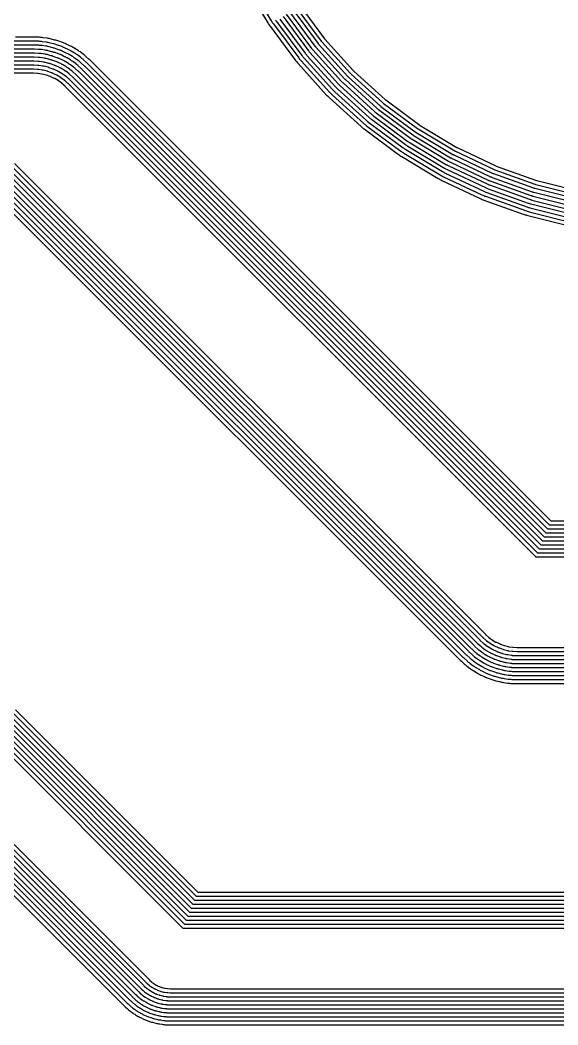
# Model space of a CAD drawing. Header units: metres. Extents: x 1.4 to 44.2, y 0.1 to 33.9.
# Drawn here: x 22.78 to 28.13, y 0.12 to 10.12 of the extents above; entities that cross this region are included whole.
import ezdxf

# ---------------------------------------------------------------- set-up
doc = ezdxf.new("R2010")
doc.units = ezdxf.units.M

msp = doc.modelspace()

# ---------------------------------------------------------------- linework, layer by layer
for points in [[(25.023, 10.461), (25.241, 10.097), (25.246, 10.089), (25.252, 10.08), (25.258, 10.072), (25.263, 10.064), (25.516, 9.723), (25.522, 9.715), (25.528, 9.708), (25.535, 9.7), (25.541, 9.692), (25.826, 9.378), (25.833, 9.371), (25.84, 9.364), (25.847, 9.357), (25.854, 9.35), (26.168, 9.065), (26.176, 9.059), (26.184, 9.052), (26.191, 9.046), (26.199, 9.04), (26.54, 8.787), (26.548, 8.782), (26.556, 8.776), (26.565, 8.77), (26.573, 8.765), (26.937, 8.547), (26.945, 8.542), (26.954, 8.537), (26.963, 8.533), (26.972, 8.528), (27.355, 8.347), (27.364, 8.343), (27.374, 8.339), (27.383, 8.335), (27.392, 8.332), (27.791, 8.189), (27.801, 8.186), (27.811, 8.183), (27.82, 8.18), (27.83, 8.177), (28.241, 8.074)], [(25.058, 10.481), (25.275, 10.118), (25.28, 10.11), (25.285, 10.102), (25.29, 10.095), (25.296, 10.088), (25.548, 9.747), (25.553, 9.74), (25.559, 9.733), (25.565, 9.726), (25.571, 9.719), (25.856, 9.405), (25.862, 9.399), (25.868, 9.392), (25.875, 9.386), (25.881, 9.38), (26.195, 9.095), (26.202, 9.089), (26.209, 9.083), (26.216, 9.077), (26.223, 9.072), (26.564, 8.82), (26.571, 8.814), (26.578, 8.809), (26.586, 8.804), (26.594, 8.799), (26.957, 8.582), (26.965, 8.577), (26.973, 8.573), (26.981, 8.568), (26.989, 8.564), (27.372, 8.383), (27.381, 8.379), (27.389, 8.376), (27.397, 8.372), (27.406, 8.369), (27.805, 8.227), (27.814, 8.224), (27.822, 8.221), (27.831, 8.218), (27.84, 8.216), (28.251, 8.113)], [(25.488, 10.231), (25.741, 9.89), (25.743, 9.888), (25.745, 9.885), (25.747, 9.883), (25.749, 9.88), (26.033, 9.566), (26.036, 9.564), (26.038, 9.562), (26.04, 9.56), (26.042, 9.557), (26.356, 9.273), (26.359, 9.271), (26.361, 9.269), (26.364, 9.267), (26.366, 9.265), (26.707, 9.012), (26.709, 9.01), (26.712, 9.009), (26.715, 9.007), (26.717, 9.005), (27.081, 8.787), (27.083, 8.786), (27.086, 8.784), (27.089, 8.783), (27.092, 8.781), (27.475, 8.6), (27.478, 8.599), (27.481, 8.598), (27.484, 8.596), (27.487, 8.595), (27.886, 8.453), (27.889, 8.452), (27.892, 8.451), (27.895, 8.45), (27.898, 8.449), (28.309, 8.346)], [(25.52, 10.254), (25.773, 9.914), (25.774, 9.912), (25.776, 9.911), (25.777, 9.909), (25.778, 9.907), (26.063, 9.593), (26.065, 9.592), (26.066, 9.59), (26.068, 9.589), (26.069, 9.587), (26.383, 9.302), (26.385, 9.301), (26.387, 9.3), (26.388, 9.298), (26.39, 9.297), (26.73, 9.044), (26.732, 9.043), (26.734, 9.042), (26.736, 9.041), (26.738, 9.04), (27.101, 8.822), (27.103, 8.821), (27.105, 8.82), (27.107, 8.818), (27.109, 8.818), (27.492, 8.636), (27.494, 8.635), (27.496, 8.635), (27.498, 8.634), (27.5, 8.633), (27.899, 8.49), (27.901, 8.489), (27.903, 8.489), (27.906, 8.488), (27.908, 8.488), (28.319, 8.385)], [(25.553, 10.278), (25.805, 9.938), (25.806, 9.937), (25.807, 9.936), (25.807, 9.935), (25.808, 9.934), (26.093, 9.62), (26.094, 9.619), (26.094, 9.618), (26.095, 9.618), (26.096, 9.617), (26.41, 9.332), (26.411, 9.331), (26.412, 9.331), (26.413, 9.33), (26.414, 9.329), (26.754, 9.077), (26.755, 9.076), (26.756, 9.075), (26.757, 9.074), (26.758, 9.074), (27.122, 8.856), (27.123, 8.855), (27.124, 8.855), (27.125, 8.854), (27.126, 8.854), (27.509, 8.673), (27.51, 8.672), (27.511, 8.672), (27.513, 8.671), (27.514, 8.671), (27.913, 8.528), (27.914, 8.527), (27.915, 8.527), (27.916, 8.527), (27.917, 8.526), (28.328, 8.423)], [(25.318, 10.125), (25.323, 10.118), (25.328, 10.111), (25.58, 9.771), (25.585, 9.765), (25.59, 9.758), (25.595, 9.752), (25.601, 9.746), (25.885, 9.432), (25.891, 9.426), (25.896, 9.42), (25.902, 9.415), (25.908, 9.409), (26.222, 9.125), (26.228, 9.119), (26.234, 9.114), (26.241, 9.109), (26.247, 9.104), (26.587, 8.852), (26.594, 8.847), (26.601, 8.842), (26.608, 8.838), (26.614, 8.834), (26.978, 8.616), (26.985, 8.612), (26.992, 8.608), (26.999, 8.604), (27.006, 8.601), (27.389, 8.419), (27.397, 8.416), (27.404, 8.413), (27.412, 8.41), (27.419, 8.407), (27.818, 8.264), (27.826, 8.262), (27.834, 8.259), (27.842, 8.257), (27.849, 8.255), (28.26, 8.152)], [(25.36, 10.135), (25.612, 9.795), (25.617, 9.789), (25.621, 9.784), (25.626, 9.778), (25.63, 9.773), (25.915, 9.459), (25.92, 9.454), (25.925, 9.449), (25.93, 9.444), (25.935, 9.439), (26.249, 9.154), (26.254, 9.15), (26.26, 9.145), (26.265, 9.141), (26.271, 9.136), (26.611, 8.884), (26.617, 8.88), (26.623, 8.876), (26.629, 8.872), (26.635, 8.868), (26.998, 8.65), (27.005, 8.647), (27.011, 8.643), (27.017, 8.64), (27.024, 8.637), (27.407, 8.456), (27.413, 8.453), (27.42, 8.45), (27.426, 8.447), (27.433, 8.445), (27.832, 8.302), (27.839, 8.3), (27.845, 8.297), (27.852, 8.295), (27.859, 8.294), (28.27, 8.191)], [(25.392, 10.159), (25.644, 9.819), (25.648, 9.814), (25.652, 9.809), (25.656, 9.804), (25.66, 9.8), (25.944, 9.486), (25.949, 9.481), (25.953, 9.477), (25.957, 9.473), (25.962, 9.468), (26.276, 9.184), (26.28, 9.18), (26.285, 9.176), (26.29, 9.172), (26.295, 9.168), (26.635, 8.916), (26.64, 8.912), (26.645, 8.909), (26.65, 8.906), (26.656, 8.902), (27.019, 8.684), (27.024, 8.681), (27.03, 8.678), (27.035, 8.676), (27.041, 8.673), (27.424, 8.492), (27.429, 8.489), (27.435, 8.487), (27.441, 8.484), (27.446, 8.482), (27.845, 8.34), (27.851, 8.338), (27.857, 8.336), (27.863, 8.334), (27.869, 8.332), (28.28, 8.229)], [(25.424, 10.183), (25.676, 9.843), (25.68, 9.839), (25.683, 9.834), (25.686, 9.831), (25.69, 9.827), (25.974, 9.513), (25.978, 9.509), (25.981, 9.505), (25.985, 9.502), (25.989, 9.498), (26.303, 9.214), (26.307, 9.21), (26.31, 9.207), (26.315, 9.204), (26.319, 9.2), (26.659, 8.948), (26.663, 8.945), (26.667, 8.942), (26.672, 8.939), (26.676, 8.937), (27.04, 8.719), (27.044, 8.716), (27.049, 8.714), (27.053, 8.711), (27.058, 8.709), (27.441, 8.528), (27.445, 8.526), (27.45, 8.524), (27.455, 8.522), (27.46, 8.52), (27.859, 8.377), (27.864, 8.376), (27.869, 8.374), (27.874, 8.373), (27.879, 8.371), (28.29, 8.268)], [(25.456, 10.207), (25.709, 9.866), (25.711, 9.863), (25.714, 9.86), (25.716, 9.857), (25.719, 9.854), (26.004, 9.54), (26.007, 9.537), (26.01, 9.534), (26.013, 9.531), (26.016, 9.528), (26.33, 9.243), (26.333, 9.24), (26.336, 9.238), (26.339, 9.235), (26.342, 9.233), (26.683, 8.98), (26.686, 8.978), (26.69, 8.975), (26.693, 8.973), (26.697, 8.971), (27.06, 8.753), (27.064, 8.751), (27.067, 8.749), (27.071, 8.747), (27.075, 8.745), (27.458, 8.564), (27.462, 8.562), (27.466, 8.561), (27.469, 8.559), (27.473, 8.558), (27.872, 8.415), (27.876, 8.414), (27.88, 8.412), (27.884, 8.411), (27.888, 8.41), (28.299, 8.307)], [(30.389, 5.095), (28.044, 5.095), (23.45, 9.69), (23.443, 9.696), (23.436, 9.702), (23.407, 9.729), (23.401, 9.735), (23.394, 9.74), (23.387, 9.746), (23.379, 9.752), (23.348, 9.775), (23.34, 9.78), (23.333, 9.785), (23.325, 9.79), (23.318, 9.795), (23.284, 9.815), (23.276, 9.82), (23.268, 9.824), (23.26, 9.828), (23.252, 9.832), (23.216, 9.849), (23.208, 9.853), (23.2, 9.857), (23.191, 9.86), (23.183, 9.863), (23.146, 9.876), (23.137, 9.879), (23.129, 9.882), (23.12, 9.885), (23.111, 9.887), (23.073, 9.896), (23.064, 9.899), (23.055, 9.9), (23.046, 9.902), (23.037, 9.904), (22.999, 9.909), (22.99, 9.911), (22.981, 9.912), (22.971, 9.912), (22.962, 9.913), (22.923, 9.915), (22.914, 9.915), (22.905, 9.915), (22.69, 9.915)], [(30.349, 5.135), (28.061, 5.135), (23.478, 9.718), (23.471, 9.725), (23.463, 9.732), (23.434, 9.758), (23.427, 9.765), (23.419, 9.771), (23.411, 9.778), (23.403, 9.784), (23.372, 9.807), (23.363, 9.813), (23.355, 9.819), (23.347, 9.824), (23.338, 9.829), (23.304, 9.85), (23.296, 9.855), (23.287, 9.86), (23.278, 9.864), (23.269, 9.869), (23.233, 9.885), (23.224, 9.89), (23.215, 9.894), (23.206, 9.897), (23.196, 9.901), (23.159, 9.914), (23.15, 9.917), (23.14, 9.92), (23.131, 9.923), (23.121, 9.926), (23.083, 9.935), (23.073, 9.938), (23.063, 9.94), (23.053, 9.941), (23.043, 9.943), (23.004, 9.949), (22.994, 9.95), (22.984, 9.951), (22.974, 9.952), (22.964, 9.953), (22.925, 9.955), (22.915, 9.955), (22.905, 9.955), (22.729, 9.955)], [(30.469, 5.015), (28.011, 5.015), (23.393, 9.633), (23.388, 9.638), (23.383, 9.643), (23.354, 9.669), (23.348, 9.674), (23.343, 9.679), (23.337, 9.683), (23.332, 9.687), (23.3, 9.711), (23.294, 9.715), (23.288, 9.719), (23.283, 9.723), (23.276, 9.727), (23.243, 9.747), (23.237, 9.75), (23.23, 9.754), (23.224, 9.757), (23.218, 9.76), (23.182, 9.777), (23.176, 9.78), (23.169, 9.783), (23.163, 9.785), (23.156, 9.788), (23.119, 9.801), (23.112, 9.803), (23.105, 9.805), (23.099, 9.807), (23.092, 9.809), (23.054, 9.819), (23.047, 9.82), (23.04, 9.822), (23.033, 9.823), (23.026, 9.824), (22.987, 9.83), (22.98, 9.831), (22.973, 9.832), (22.966, 9.832), (22.958, 9.833), (22.919, 9.835), (22.912, 9.835), (22.905, 9.835), (22.61, 9.835)], [(30.429, 5.055), (28.027, 5.055), (23.421, 9.661), (23.416, 9.667), (23.41, 9.673), (23.381, 9.699), (23.374, 9.704), (23.368, 9.709), (23.362, 9.715), (23.355, 9.719), (23.324, 9.743), (23.317, 9.748), (23.311, 9.752), (23.304, 9.757), (23.297, 9.761), (23.263, 9.781), (23.256, 9.785), (23.249, 9.789), (23.242, 9.793), (23.235, 9.796), (23.199, 9.813), (23.192, 9.816), (23.184, 9.82), (23.177, 9.823), (23.169, 9.825), (23.132, 9.839), (23.125, 9.841), (23.117, 9.844), (23.109, 9.846), (23.101, 9.848), (23.063, 9.858), (23.055, 9.86), (23.047, 9.861), (23.04, 9.863), (23.032, 9.864), (22.993, 9.87), (22.985, 9.871), (22.977, 9.872), (22.969, 9.872), (22.96, 9.873), (22.921, 9.875), (22.913, 9.875), (22.905, 9.875), (22.65, 9.875)], [(30.589, 4.895), (27.961, 4.895), (23.308, 9.548), (23.305, 9.551), (23.302, 9.554), (23.273, 9.58), (23.27, 9.583), (23.267, 9.586), (23.263, 9.588), (23.26, 9.591), (23.229, 9.614), (23.225, 9.617), (23.222, 9.619), (23.218, 9.621), (23.215, 9.624), (23.181, 9.644), (23.177, 9.646), (23.174, 9.648), (23.17, 9.65), (23.166, 9.652), (23.131, 9.668), (23.127, 9.67), (23.123, 9.672), (23.119, 9.673), (23.115, 9.675), (23.078, 9.688), (23.075, 9.689), (23.071, 9.691), (23.067, 9.692), (23.062, 9.693), (23.024, 9.702), (23.02, 9.703), (23.016, 9.704), (23.012, 9.705), (23.008, 9.706), (22.969, 9.711), (22.965, 9.712), (22.961, 9.712), (22.957, 9.713), (22.953, 9.713), (22.913, 9.715), (22.909, 9.715), (22.905, 9.715), (22.49, 9.715)], [(30.549, 4.935), (27.978, 4.935), (23.336, 9.576), (23.333, 9.58), (23.329, 9.584), (23.3, 9.61), (23.296, 9.613), (23.292, 9.617), (23.288, 9.62), (23.284, 9.623), (23.252, 9.646), (23.248, 9.649), (23.244, 9.652), (23.24, 9.655), (23.235, 9.658), (23.202, 9.678), (23.197, 9.681), (23.193, 9.683), (23.188, 9.686), (23.183, 9.688), (23.148, 9.705), (23.143, 9.707), (23.139, 9.709), (23.134, 9.711), (23.129, 9.712), (23.092, 9.726), (23.087, 9.727), (23.082, 9.729), (23.077, 9.73), (23.072, 9.732), (23.034, 9.741), (23.029, 9.742), (23.024, 9.743), (23.019, 9.744), (23.014, 9.745), (22.975, 9.751), (22.97, 9.752), (22.965, 9.752), (22.96, 9.753), (22.955, 9.753), (22.915, 9.755), (22.91, 9.755), (22.905, 9.755), (22.53, 9.755)], [(30.509, 4.975), (27.994, 4.975), (23.365, 9.605), (23.36, 9.609), (23.356, 9.613), (23.327, 9.64), (23.322, 9.644), (23.317, 9.648), (23.313, 9.651), (23.308, 9.655), (23.276, 9.679), (23.271, 9.682), (23.266, 9.686), (23.261, 9.689), (23.256, 9.692), (23.222, 9.712), (23.217, 9.715), (23.212, 9.718), (23.206, 9.721), (23.201, 9.724), (23.165, 9.741), (23.159, 9.743), (23.154, 9.746), (23.148, 9.748), (23.142, 9.75), (23.105, 9.763), (23.1, 9.765), (23.094, 9.767), (23.088, 9.769), (23.082, 9.77), (23.044, 9.78), (23.038, 9.781), (23.032, 9.783), (23.026, 9.784), (23.02, 9.785), (22.981, 9.791), (22.975, 9.791), (22.969, 9.792), (22.963, 9.793), (22.957, 9.793), (22.917, 9.795), (22.911, 9.795), (22.905, 9.795), (22.57, 9.795)], [(30.669, 4.815), (27.928, 4.815), (23.252, 9.492), (23.25, 9.493), (23.248, 9.495), (23.219, 9.521), (23.218, 9.523), (23.216, 9.524), (23.214, 9.525), (23.213, 9.527), (23.181, 9.55), (23.179, 9.551), (23.177, 9.553), (23.176, 9.554), (23.174, 9.555), (23.14, 9.575), (23.138, 9.576), (23.136, 9.577), (23.134, 9.578), (23.132, 9.579), (23.097, 9.596), (23.095, 9.597), (23.093, 9.598), (23.091, 9.599), (23.088, 9.599), (23.052, 9.613), (23.049, 9.613), (23.047, 9.614), (23.045, 9.615), (23.043, 9.615), (23.005, 9.625), (23.003, 9.625), (23.001, 9.626), (22.998, 9.626), (22.996, 9.627), (22.957, 9.632), (22.955, 9.633), (22.953, 9.633), (22.951, 9.633), (22.949, 9.633), (22.909, 9.635), (22.907, 9.635), (22.905, 9.635), (22.41, 9.635)], [(30.629, 4.855), (27.945, 4.855), (23.28, 9.52), (23.278, 9.522), (23.275, 9.524), (23.246, 9.551), (23.244, 9.553), (23.241, 9.555), (23.239, 9.557), (23.236, 9.559), (23.205, 9.582), (23.202, 9.584), (23.2, 9.586), (23.197, 9.588), (23.194, 9.589), (23.16, 9.609), (23.158, 9.611), (23.155, 9.613), (23.152, 9.614), (23.149, 9.615), (23.114, 9.632), (23.111, 9.634), (23.108, 9.635), (23.105, 9.636), (23.102, 9.637), (23.065, 9.65), (23.062, 9.651), (23.059, 9.652), (23.056, 9.653), (23.053, 9.654), (23.015, 9.664), (23.012, 9.664), (23.008, 9.665), (23.005, 9.666), (23.002, 9.666), (22.963, 9.672), (22.96, 9.672), (22.957, 9.673), (22.954, 9.673), (22.951, 9.673), (22.911, 9.675), (22.908, 9.675), (22.905, 9.675), (22.45, 9.675)], [(30.709, 4.775), (27.911, 4.775), (23.223, 9.463), (23.222, 9.464), (23.222, 9.465), (23.192, 9.491), (23.192, 9.492), (23.191, 9.493), (23.19, 9.494), (23.189, 9.495), (23.157, 9.518), (23.156, 9.519), (23.155, 9.519), (23.154, 9.52), (23.153, 9.521), (23.119, 9.541), (23.118, 9.541), (23.117, 9.542), (23.116, 9.543), (23.115, 9.543), (23.08, 9.56), (23.078, 9.56), (23.077, 9.561), (23.076, 9.561), (23.075, 9.562), (23.038, 9.575), (23.037, 9.575), (23.036, 9.576), (23.035, 9.576), (23.033, 9.576), (22.995, 9.586), (22.994, 9.586), (22.993, 9.587), (22.992, 9.587), (22.99, 9.587), (22.952, 9.593), (22.95, 9.593), (22.949, 9.593), (22.948, 9.593), (22.947, 9.593), (22.907, 9.595), (22.906, 9.595), (22.905, 9.595), (22.37, 9.595)], [(22.685, 8.615), (27.35, 3.95), (27.352, 3.948), (27.355, 3.946), (27.384, 3.919), (27.386, 3.917), (27.389, 3.915), (27.391, 3.913), (27.394, 3.911), (27.425, 3.888), (27.428, 3.886), (27.43, 3.884), (27.433, 3.882), (27.436, 3.881), (27.47, 3.861), (27.472, 3.859), (27.475, 3.857), (27.478, 3.856), (27.481, 3.855), (27.516, 3.838), (27.519, 3.836), (27.522, 3.835), (27.525, 3.834), (27.528, 3.833), (27.565, 3.82), (27.568, 3.819), (27.571, 3.818), (27.574, 3.817), (27.577, 3.816), (27.615, 3.806), (27.618, 3.806), (27.622, 3.805), (27.625, 3.804), (27.628, 3.804), (27.667, 3.798), (27.67, 3.798), (27.673, 3.797), (27.676, 3.797), (27.679, 3.797), (27.719, 3.795), (27.722, 3.795), (27.725, 3.795), (30.629, 3.795)], [(22.702, 8.655), (27.378, 3.978), (27.38, 3.977), (27.382, 3.975), (27.411, 3.949), (27.412, 3.948), (27.414, 3.946), (27.416, 3.945), (27.418, 3.943), (27.449, 3.92), (27.451, 3.919), (27.453, 3.917), (27.455, 3.916), (27.456, 3.915), (27.49, 3.895), (27.492, 3.894), (27.494, 3.893), (27.496, 3.892), (27.498, 3.891), (27.533, 3.874), (27.535, 3.873), (27.537, 3.872), (27.539, 3.871), (27.542, 3.871), (27.579, 3.857), (27.581, 3.857), (27.583, 3.856), (27.585, 3.855), (27.587, 3.855), (27.625, 3.845), (27.627, 3.845), (27.629, 3.844), (27.632, 3.844), (27.634, 3.843), (27.673, 3.838), (27.675, 3.837), (27.677, 3.837), (27.679, 3.837), (27.681, 3.837), (27.721, 3.835), (27.723, 3.835), (27.725, 3.835), (30.669, 3.835)], [(22.719, 8.695), (27.407, 4.007), (27.408, 4.006), (27.408, 4.005), (27.438, 3.979), (27.438, 3.978), (27.439, 3.977), (27.44, 3.976), (27.441, 3.975), (27.473, 3.952), (27.474, 3.951), (27.475, 3.951), (27.476, 3.95), (27.477, 3.949), (27.511, 3.929), (27.512, 3.929), (27.513, 3.928), (27.514, 3.927), (27.515, 3.927), (27.55, 3.91), (27.552, 3.91), (27.553, 3.909), (27.554, 3.909), (27.555, 3.908), (27.592, 3.895), (27.593, 3.895), (27.594, 3.894), (27.596, 3.894), (27.597, 3.894), (27.635, 3.884), (27.636, 3.884), (27.637, 3.883), (27.638, 3.883), (27.64, 3.883), (27.678, 3.877), (27.68, 3.877), (27.681, 3.877), (27.682, 3.877), (27.683, 3.877), (27.723, 3.875), (27.724, 3.875), (27.725, 3.875), (30.709, 3.875)], [(22.652, 8.535), (27.294, 3.894), (27.297, 3.89), (27.301, 3.886), (27.33, 3.86), (27.334, 3.857), (27.338, 3.853), (27.342, 3.85), (27.346, 3.847), (27.378, 3.824), (27.382, 3.821), (27.386, 3.818), (27.39, 3.815), (27.395, 3.812), (27.428, 3.792), (27.433, 3.789), (27.437, 3.787), (27.442, 3.784), (27.447, 3.782), (27.482, 3.765), (27.487, 3.763), (27.491, 3.761), (27.496, 3.759), (27.501, 3.758), (27.538, 3.744), (27.543, 3.743), (27.548, 3.741), (27.553, 3.74), (27.558, 3.738), (27.596, 3.729), (27.601, 3.728), (27.606, 3.727), (27.611, 3.726), (27.616, 3.725), (27.655, 3.719), (27.66, 3.718), (27.665, 3.718), (27.67, 3.717), (27.675, 3.717), (27.715, 3.715), (27.72, 3.715), (27.725, 3.715), (30.549, 3.715)], [(22.669, 8.575), (27.322, 3.922), (27.325, 3.919), (27.328, 3.916), (27.357, 3.89), (27.36, 3.887), (27.363, 3.884), (27.367, 3.882), (27.37, 3.879), (27.401, 3.856), (27.405, 3.853), (27.408, 3.851), (27.412, 3.849), (27.415, 3.846), (27.449, 3.826), (27.453, 3.824), (27.456, 3.822), (27.46, 3.82), (27.464, 3.818), (27.499, 3.802), (27.503, 3.8), (27.507, 3.798), (27.511, 3.797), (27.515, 3.795), (27.552, 3.782), (27.556, 3.781), (27.559, 3.779), (27.563, 3.778), (27.568, 3.777), (27.606, 3.768), (27.61, 3.767), (27.614, 3.766), (27.618, 3.765), (27.622, 3.764), (27.661, 3.759), (27.665, 3.758), (27.669, 3.758), (27.673, 3.757), (27.677, 3.757), (27.717, 3.755), (27.721, 3.755), (27.725, 3.755), (30.589, 3.755)], [(22.619, 8.455), (27.237, 3.837), (27.242, 3.832), (27.247, 3.827), (27.276, 3.801), (27.282, 3.796), (27.287, 3.791), (27.293, 3.787), (27.298, 3.783), (27.33, 3.759), (27.336, 3.755), (27.342, 3.751), (27.348, 3.747), (27.354, 3.744), (27.387, 3.723), (27.393, 3.72), (27.4, 3.716), (27.406, 3.713), (27.412, 3.71), (27.448, 3.693), (27.454, 3.69), (27.461, 3.687), (27.467, 3.685), (27.474, 3.682), (27.511, 3.669), (27.518, 3.667), (27.525, 3.665), (27.531, 3.663), (27.538, 3.661), (27.576, 3.651), (27.583, 3.65), (27.59, 3.648), (27.597, 3.647), (27.604, 3.646), (27.643, 3.64), (27.65, 3.639), (27.657, 3.638), (27.664, 3.638), (27.672, 3.637), (27.711, 3.635), (27.718, 3.635), (27.725, 3.635), (30.469, 3.635)], [(22.636, 8.495), (27.265, 3.865), (27.27, 3.861), (27.274, 3.857), (27.303, 3.83), (27.308, 3.826), (27.313, 3.822), (27.317, 3.819), (27.322, 3.815), (27.354, 3.791), (27.359, 3.788), (27.364, 3.784), (27.369, 3.781), (27.374, 3.778), (27.408, 3.758), (27.413, 3.755), (27.419, 3.752), (27.424, 3.749), (27.429, 3.746), (27.465, 3.729), (27.471, 3.727), (27.476, 3.724), (27.482, 3.722), (27.488, 3.72), (27.525, 3.707), (27.53, 3.705), (27.536, 3.703), (27.542, 3.701), (27.548, 3.7), (27.586, 3.69), (27.592, 3.689), (27.598, 3.687), (27.604, 3.686), (27.61, 3.685), (27.649, 3.679), (27.655, 3.679), (27.661, 3.678), (27.667, 3.677), (27.674, 3.677), (27.713, 3.675), (27.719, 3.675), (27.725, 3.675), (30.509, 3.675)], [(22.65, 8.367), (27.209, 3.809), (27.214, 3.803), (27.22, 3.798), (27.25, 3.771), (27.256, 3.766), (27.262, 3.761), (27.268, 3.755), (27.275, 3.751), (27.306, 3.727), (27.313, 3.722), (27.319, 3.718), (27.326, 3.713), (27.333, 3.709), (27.367, 3.689), (27.374, 3.685), (27.381, 3.681), (27.388, 3.677), (27.395, 3.674), (27.431, 3.657), (27.438, 3.654), (27.446, 3.65), (27.453, 3.647), (27.461, 3.645), (27.498, 3.631), (27.505, 3.629), (27.513, 3.626), (27.521, 3.624), (27.529, 3.622), (27.567, 3.612), (27.575, 3.611), (27.583, 3.609), (27.591, 3.607), (27.599, 3.606), (27.637, 3.6), (27.645, 3.599), (27.653, 3.598), (27.662, 3.598), (27.67, 3.597), (27.709, 3.595), (27.717, 3.595), (27.725, 3.595), (30.429, 3.595)], [(22.684, 8.277), (27.18, 3.78), (27.187, 3.774), (27.194, 3.768), (27.223, 3.742), (27.229, 3.735), (27.236, 3.73), (27.243, 3.724), (27.251, 3.718), (27.282, 3.695), (27.29, 3.69), (27.297, 3.685), (27.305, 3.68), (27.312, 3.675), (27.346, 3.655), (27.354, 3.65), (27.362, 3.646), (27.37, 3.642), (27.378, 3.638), (27.414, 3.621), (27.422, 3.617), (27.43, 3.613), (27.439, 3.61), (27.447, 3.607), (27.484, 3.594), (27.493, 3.591), (27.501, 3.588), (27.51, 3.585), (27.519, 3.583), (27.557, 3.574), (27.566, 3.571), (27.575, 3.57), (27.584, 3.568), (27.593, 3.567), (27.631, 3.561), (27.64, 3.56), (27.65, 3.559), (27.659, 3.558), (27.668, 3.557), (27.707, 3.555), (27.716, 3.555), (27.725, 3.555), (30.389, 3.555)], [(22.709, 8.195), (27.152, 3.752), (27.159, 3.745), (27.167, 3.738), (27.196, 3.712), (27.203, 3.705), (27.211, 3.699), (27.219, 3.692), (27.227, 3.686), (27.258, 3.663), (27.267, 3.657), (27.275, 3.651), (27.283, 3.646), (27.292, 3.641), (27.326, 3.62), (27.334, 3.615), (27.343, 3.61), (27.352, 3.606), (27.361, 3.601), (27.397, 3.585), (27.406, 3.58), (27.415, 3.576), (27.424, 3.573), (27.434, 3.569), (27.471, 3.556), (27.48, 3.553), (27.49, 3.55), (27.499, 3.547), (27.509, 3.544), (27.547, 3.535), (27.557, 3.532), (27.567, 3.53), (27.577, 3.529), (27.587, 3.527), (27.626, 3.521), (27.636, 3.52), (27.646, 3.519), (27.656, 3.518), (27.666, 3.517), (27.705, 3.515), (27.715, 3.515), (27.725, 3.515), (30.349, 3.515)], [(38.052, 1.316), (24.498, 1.316), (22.61, 3.204)], [(38.036, 1.356), (24.514, 1.356), (22.65, 3.22)], [(38.019, 1.396), (24.531, 1.396), (22.69, 3.237)], [(31.754, 1.436), (24.547, 1.436), (22.73, 3.254)], [(38.152, 1.076), (24.398, 1.076), (22.37, 3.104)], [(38.135, 1.116), (24.415, 1.116), (22.41, 3.121)], [(38.119, 1.156), (24.431, 1.156), (22.45, 3.138)], [(38.102, 1.196), (24.448, 1.196), (22.49, 3.154)], [(38.085, 1.236), (24.465, 1.236), (22.53, 3.171)], [(38.069, 1.276), (24.481, 1.276), (22.57, 3.187)], [(22.37, 2.256), (24.062, 0.564), (24.063, 0.563), (24.064, 0.562), (24.082, 0.546), (24.083, 0.545), (24.084, 0.544), (24.085, 0.543), (24.086, 0.543), (24.105, 0.528), (24.106, 0.527), (24.107, 0.526), (24.108, 0.526), (24.109, 0.525), (24.13, 0.513), (24.131, 0.512), (24.133, 0.511), (24.134, 0.511), (24.135, 0.51), (24.157, 0.5), (24.158, 0.499), (24.159, 0.499), (24.16, 0.498), (24.161, 0.498), (24.185, 0.49), (24.186, 0.489), (24.187, 0.489), (24.188, 0.488), (24.189, 0.488), (24.213, 0.482), (24.214, 0.482), (24.215, 0.482), (24.217, 0.481), (24.218, 0.481), (24.242, 0.478), (24.243, 0.477), (24.245, 0.477), (24.246, 0.477), (24.247, 0.477), (24.272, 0.476), (24.273, 0.476), (24.274, 0.476), (38.276, 0.476)], [(22.41, 2.159), (24.034, 0.535), (24.035, 0.534), (24.037, 0.532), (24.055, 0.516), (24.057, 0.515), (24.058, 0.513), (24.06, 0.512), (24.062, 0.51), (24.081, 0.496), (24.083, 0.494), (24.085, 0.493), (24.087, 0.492), (24.089, 0.491), (24.11, 0.478), (24.112, 0.477), (24.114, 0.476), (24.116, 0.475), (24.118, 0.474), (24.14, 0.464), (24.142, 0.463), (24.144, 0.462), (24.146, 0.461), (24.148, 0.46), (24.171, 0.452), (24.173, 0.451), (24.175, 0.451), (24.177, 0.45), (24.18, 0.449), (24.203, 0.443), (24.205, 0.443), (24.208, 0.442), (24.21, 0.442), (24.212, 0.442), (24.236, 0.438), (24.238, 0.438), (24.241, 0.438), (24.243, 0.437), (24.245, 0.437), (24.27, 0.436), (24.272, 0.436), (24.274, 0.436), (38.276, 0.436)], [(22.446, 2.067), (24.005, 0.507), (24.008, 0.505), (24.01, 0.503), (24.028, 0.486), (24.03, 0.484), (24.033, 0.482), (24.035, 0.48), (24.038, 0.478), (24.058, 0.464), (24.06, 0.462), (24.063, 0.46), (24.066, 0.458), (24.068, 0.457), (24.089, 0.444), (24.092, 0.442), (24.095, 0.441), (24.098, 0.439), (24.101, 0.438), (24.123, 0.427), (24.126, 0.426), (24.129, 0.425), (24.132, 0.424), (24.134, 0.423), (24.158, 0.414), (24.161, 0.413), (24.164, 0.412), (24.167, 0.411), (24.17, 0.411), (24.194, 0.405), (24.197, 0.404), (24.2, 0.403), (24.203, 0.403), (24.206, 0.402), (24.23, 0.398), (24.234, 0.398), (24.237, 0.398), (24.24, 0.397), (24.243, 0.397), (24.268, 0.396), (24.271, 0.396), (24.274, 0.396), (38.276, 0.396)], [(22.468, 1.988), (23.977, 0.479), (23.98, 0.476), (23.983, 0.473), (24.001, 0.457), (24.004, 0.454), (24.007, 0.451), (24.011, 0.449), (24.014, 0.446), (24.034, 0.431), (24.037, 0.429), (24.041, 0.427), (24.044, 0.424), (24.048, 0.422), (24.069, 0.41), (24.072, 0.408), (24.076, 0.405), (24.08, 0.404), (24.083, 0.402), (24.106, 0.391), (24.109, 0.39), (24.113, 0.388), (24.117, 0.386), (24.121, 0.385), (24.144, 0.377), (24.148, 0.375), (24.152, 0.374), (24.156, 0.373), (24.16, 0.372), (24.184, 0.366), (24.188, 0.365), (24.192, 0.364), (24.196, 0.363), (24.2, 0.363), (24.225, 0.359), (24.229, 0.358), (24.233, 0.358), (24.237, 0.358), (24.241, 0.357), (24.266, 0.356), (24.27, 0.356), (24.274, 0.356), (38.276, 0.356)], [(22.482, 1.917), (23.949, 0.451), (23.952, 0.447), (23.956, 0.444), (23.974, 0.427), (23.978, 0.424), (23.982, 0.42), (23.986, 0.417), (23.99, 0.414), (24.01, 0.399), (24.014, 0.396), (24.018, 0.393), (24.023, 0.391), (24.027, 0.388), (24.048, 0.375), (24.053, 0.373), (24.057, 0.37), (24.062, 0.368), (24.066, 0.366), (24.089, 0.355), (24.093, 0.353), (24.098, 0.351), (24.103, 0.349), (24.108, 0.347), (24.131, 0.339), (24.136, 0.337), (24.14, 0.336), (24.145, 0.334), (24.15, 0.333), (24.174, 0.327), (24.179, 0.326), (24.184, 0.325), (24.189, 0.324), (24.194, 0.323), (24.219, 0.319), (24.224, 0.319), (24.229, 0.318), (24.234, 0.318), (24.239, 0.317), (24.264, 0.316), (24.269, 0.316), (24.274, 0.316), (38.276, 0.316)], [(22.491, 1.851), (23.92, 0.422), (23.925, 0.418), (23.929, 0.414), (23.947, 0.397), (23.952, 0.393), (23.957, 0.389), (23.962, 0.386), (23.966, 0.382), (23.986, 0.367), (23.991, 0.364), (23.996, 0.36), (24.001, 0.357), (24.007, 0.354), (24.028, 0.341), (24.033, 0.338), (24.038, 0.335), (24.044, 0.332), (24.049, 0.329), (24.071, 0.319), (24.077, 0.316), (24.083, 0.314), (24.088, 0.312), (24.094, 0.31), (24.117, 0.301), (24.123, 0.299), (24.129, 0.297), (24.135, 0.296), (24.141, 0.294), (24.164, 0.288), (24.17, 0.287), (24.176, 0.285), (24.182, 0.284), (24.189, 0.283), (24.213, 0.28), (24.219, 0.279), (24.225, 0.278), (24.231, 0.278), (24.237, 0.277), (24.262, 0.276), (24.268, 0.276), (24.274, 0.276), (38.276, 0.276)], [(22.497, 1.789), (23.892, 0.394), (23.897, 0.389), (23.902, 0.384), (23.921, 0.368), (23.926, 0.363), (23.931, 0.358), (23.937, 0.354), (23.943, 0.35), (23.962, 0.335), (23.968, 0.331), (23.974, 0.327), (23.98, 0.323), (23.986, 0.319), (24.007, 0.307), (24.013, 0.303), (24.019, 0.3), (24.026, 0.296), (24.032, 0.293), (24.054, 0.283), (24.061, 0.28), (24.067, 0.277), (24.074, 0.274), (24.081, 0.272), (24.104, 0.264), (24.11, 0.261), (24.117, 0.259), (24.124, 0.257), (24.131, 0.255), (24.155, 0.249), (24.162, 0.248), (24.169, 0.246), (24.176, 0.245), (24.183, 0.244), (24.207, 0.24), (24.214, 0.239), (24.221, 0.238), (24.228, 0.238), (24.235, 0.237), (24.26, 0.236), (24.267, 0.236), (24.274, 0.236), (38.276, 0.236)], [(22.499, 1.73), (23.864, 0.366), (23.87, 0.36), (23.876, 0.355), (23.894, 0.338), (23.9, 0.333), (23.906, 0.328), (23.912, 0.323), (23.919, 0.318), (23.938, 0.303), (23.945, 0.298), (23.952, 0.294), (23.959, 0.289), (23.965, 0.285), (23.986, 0.272), (23.993, 0.268), (24.001, 0.264), (24.008, 0.261), (24.015, 0.257), (24.037, 0.247), (24.045, 0.243), (24.052, 0.24), (24.06, 0.237), (24.067, 0.234), (24.09, 0.226), (24.098, 0.223), (24.106, 0.221), (24.113, 0.219), (24.121, 0.217), (24.145, 0.211), (24.153, 0.209), (24.161, 0.207), (24.169, 0.206), (24.177, 0.204), (24.201, 0.201), (24.209, 0.2), (24.217, 0.199), (24.225, 0.198), (24.233, 0.197), (24.258, 0.196), (24.266, 0.196), (24.274, 0.196), (38.276, 0.196)], [(22.498, 1.618), (23.807, 0.309), (23.814, 0.302), (23.822, 0.295), (23.84, 0.279), (23.848, 0.272), (23.855, 0.266), (23.863, 0.259), (23.871, 0.253), (23.891, 0.239), (23.899, 0.233), (23.907, 0.227), (23.916, 0.222), (23.924, 0.216), (23.945, 0.204), (23.954, 0.199), (23.963, 0.194), (23.972, 0.189), (23.981, 0.185), (24.003, 0.174), (24.012, 0.17), (24.021, 0.166), (24.031, 0.162), (24.04, 0.159), (24.063, 0.151), (24.073, 0.147), (24.082, 0.144), (24.092, 0.142), (24.102, 0.139), (24.126, 0.133), (24.135, 0.131), (24.145, 0.129), (24.155, 0.127), (24.165, 0.125), (24.189, 0.122), (24.199, 0.12), (24.209, 0.119), (24.219, 0.118), (24.229, 0.118), (24.254, 0.116), (24.264, 0.116), (24.274, 0.116), (38.276, 0.116)], [(22.5, 1.673), (23.836, 0.337), (23.842, 0.331), (23.849, 0.325), (23.867, 0.309), (23.874, 0.302), (23.881, 0.297), (23.888, 0.291), (23.895, 0.285), (23.915, 0.271), (23.922, 0.266), (23.929, 0.26), (23.937, 0.255), (23.945, 0.251), (23.966, 0.238), (23.974, 0.233), (23.982, 0.229), (23.99, 0.225), (23.998, 0.221), (24.02, 0.21), (24.028, 0.207), (24.037, 0.203), (24.045, 0.2), (24.054, 0.197), (24.077, 0.188), (24.085, 0.185), (24.094, 0.183), (24.103, 0.18), (24.112, 0.178), (24.135, 0.172), (24.144, 0.17), (24.153, 0.168), (24.162, 0.166), (24.171, 0.165), (24.195, 0.161), (24.204, 0.16), (24.213, 0.159), (24.222, 0.158), (24.231, 0.158), (24.256, 0.156), (24.265, 0.156), (24.274, 0.156), (38.276, 0.156)]]:
    msp.add_lwpolyline(points)

doc.saveas('drawing.dxf')
